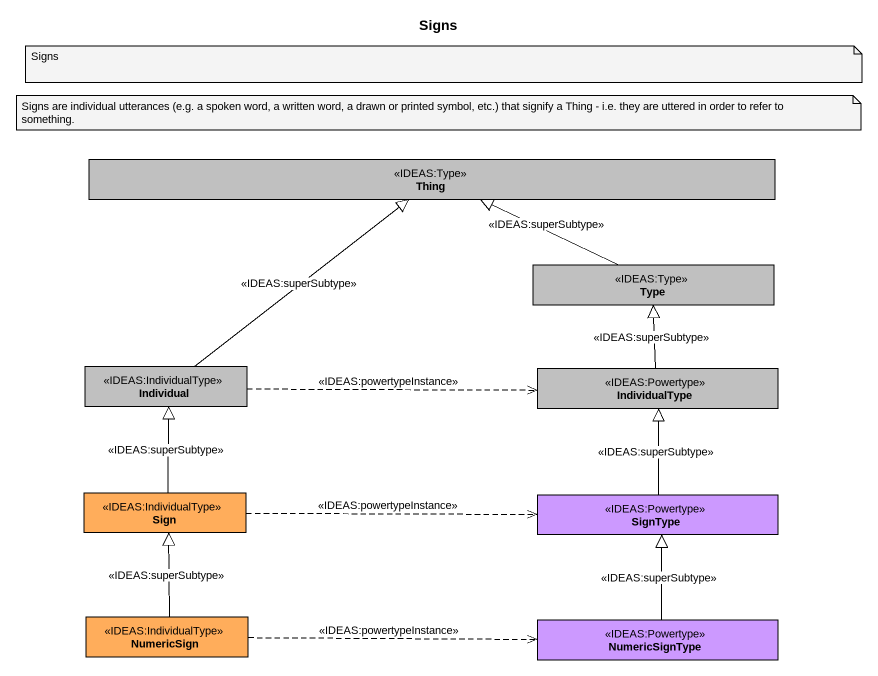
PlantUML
@startuml
title Signs
hide circle
hide empty members
class Thing <<IDEAS:Type>> #C0C0C0
class Type <<IDEAS:Type>> #C0C0C0
class Individual <<IDEAS:IndividualType>> #C0C0C0
class IndividualType <<IDEAS:Powertype>> #C0C0C0
class Sign <<IDEAS:IndividualType>> #FFAD5B
class SignType <<IDEAS:Powertype>> #CC99FF
class NumericSign <<IDEAS:IndividualType>> #FFAD5B
class NumericSignType <<IDEAS:Powertype>> #CC99FF
Type -left-|> Thing : <<IDEAS:superSubtype>>
Individual -up-|> Thing : <<IDEAS:superSubtype>>
Individual .right.> IndividualType : <<IDEAS:powertypeInstance>>
IndividualType -up-|> Type : <<IDEAS:superSubtype>>
Sign -up-|> Individual : <<IDEAS:superSubtype>>
Sign .right.> SignType : <<IDEAS:powertypeInstance>>
SignType -up-|> IndividualType : <<IDEAS:superSubtype>>
NumericSign -up-|> Sign : <<IDEAS:superSubtype>>
NumericSign .right.> NumericSignType : <<IDEAS:powertypeInstance>>
NumericSignType -up-|> SignType : <<IDEAS:superSubtype>>
note as N1
  Signs
end note
note as N2
  Signs are individual utterances (e.g. a spoken word, a written word, a drawn or printed symbol, etc.) that signify a Thing - i.e. they are uttered in order to refer to something.
end note
@enduml
